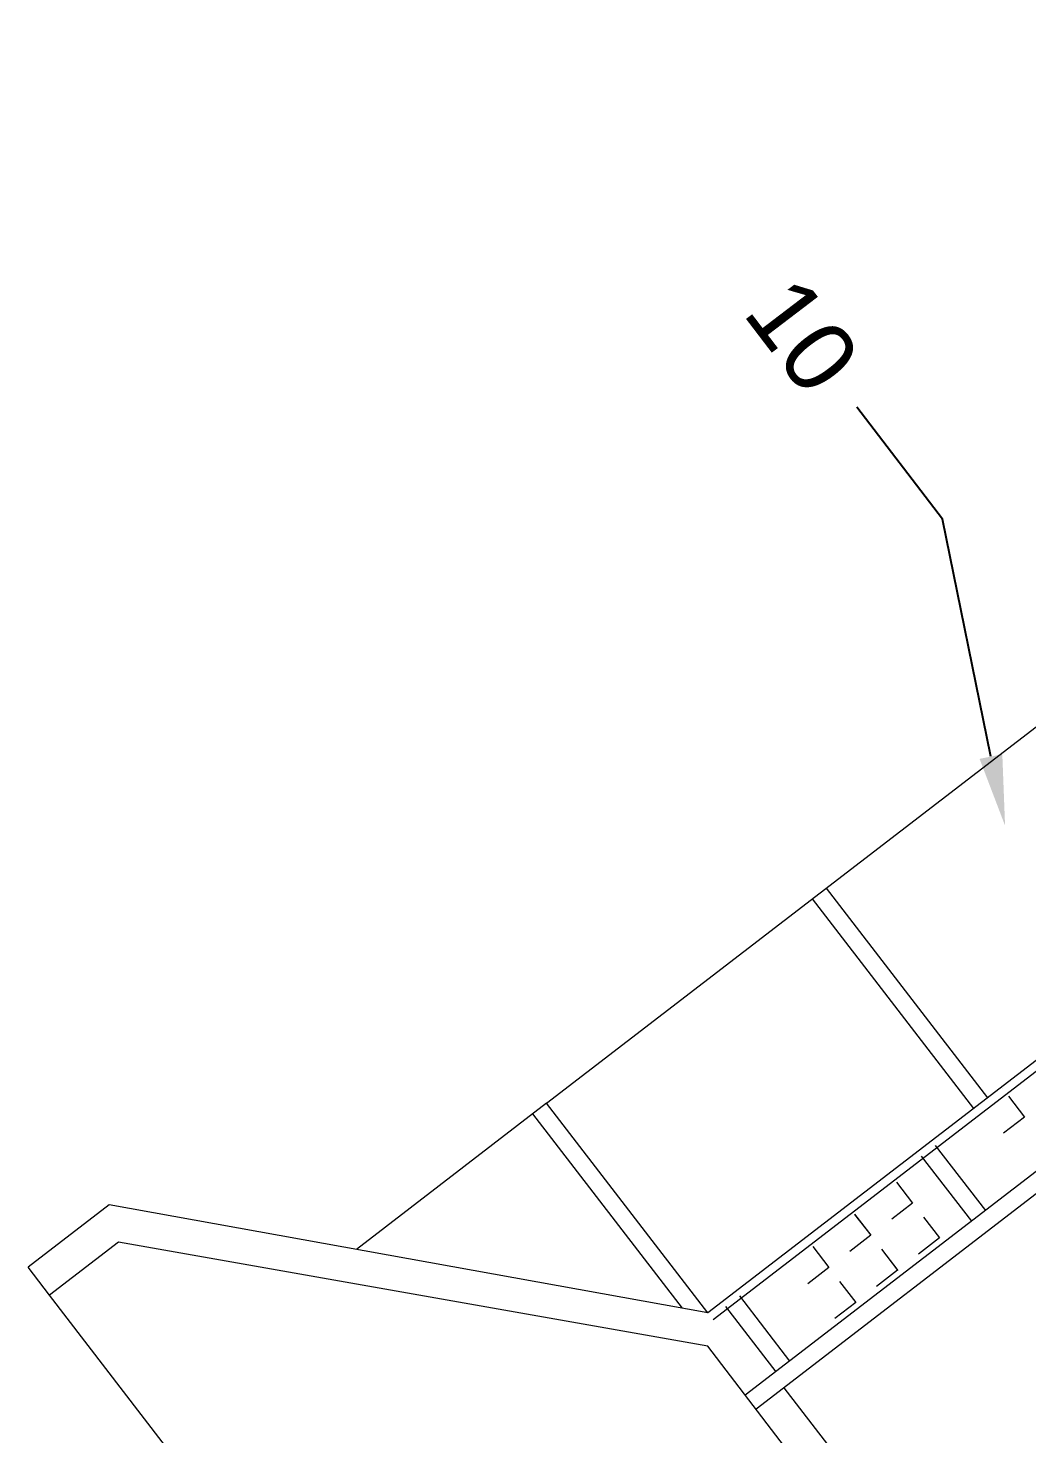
# Model space of a CAD drawing. Header units: metres. Extents: x 1384 to 1901, y 1501 to 2216.
# Drawn here: x 1530.4 to 1587.1, y 1933.2 to 2013 of the extents above; entities that cross this region are included whole.
import ezdxf
from ezdxf import colors
from ezdxf.entities.mleader import LeaderData, LeaderLine
from ezdxf.math import Vec2, Vec3

# ---------------------------------------------------------------- set-up
doc = ezdxf.new("R2010")
doc.units = ezdxf.units.M
doc.header["$LTSCALE"] = 0.05
doc.linetypes.add('CONTINUA', pattern=[0])
for name, color, linetype, lineweight in [('Bloque hormigon', 252, 'CONTINUA', 15), ('Capa no definida', 250, 'CONTINUA', 15), ('Cotas Escalera SEc', 250, 'CONTINUA', 15), ('enfoscado', 5, 'CONTINUA', 15), ('enfoscado-pulido-pintura', 52, 'CONTINUA', 15), ('Hormigón pulido', 254, 'CONTINUA', 15), ('tabicón', 30, 'CONTINUA', 15)]:
    doc.layers.add(name, color=color, linetype=linetype, lineweight=lineweight)
doc.styles.get("Standard").update_dxf_attribs({"font": 'arial.ttf'})

msp = doc.modelspace()

# ---------------------------------------------------------------- linework, layer by layer
at = {"layer": 'Bloque hormigon'}
for p, q in [((1559.838, 1952.006), (1639.087, 2012.994)), ((1648.236, 2001.107), (1568.986, 1940.118)), ((1574.896, 1963.594), (1584.044, 1951.706)), ((1575.688, 1964.203), (1584.836, 1952.316)), ((1559.838, 1952.006), (1549.059, 1943.711)), ((1568.986, 1940.118), (1559.838, 1952.006)), ((1559.046, 1951.396), (1567.521, 1940.383))]:
    msp.add_line(p, q, dxfattribs=at)
at = {"layer": 'Capa no definida'}
for p, q in [((1585.675, 1952.861), (1585.676, 1952.86)), ((1579.091, 1943.38), (1579.092, 1943.379)), ((1589.532, 1865.773), (1531.661, 1941.115)), ((1576.714, 1941.551), (1576.715, 1941.549))]:
    msp.add_line(p, q, dxfattribs=at)
at = {"layer": 'enfoscado'}
for p, q in [((1648.54, 2000.711), (1569.291, 1939.722)), ((1568.982, 1938.225), (1568.977, 1938.221))]:
    msp.add_line(p, q, dxfattribs=at)
at = {"layer": 'enfoscado-pulido-pintura'}
msp.add_line((1651.895, 1996.352), (1571.714, 1934.649), dxfattribs=at)
at = {"layer": 'Hormigón pulido'}
for p, q in [((1535.038, 1946.238), (1530.441, 1942.7)), ((1568.986, 1940.118), (1535.038, 1946.238)), ((1535.559, 1944.116), (1531.661, 1941.115)), ((1568.982, 1938.225), (1535.559, 1944.116)), ((1531.661, 1941.115), (1530.441, 1942.7)), ((1576.075, 1928.964), (1568.977, 1938.221)), ((1573.294, 1935.865), (1613.224, 1883.971))]:
    msp.add_line(p, q, dxfattribs=at)
at = {"layer": 'tabicón'}
for p, q in [((1651.285, 1997.144), (1571.107, 1935.443)), ((1586.023, 1952.405), (1586.937, 1951.217)), ((1586.023, 1952.405), (1586.937, 1951.217)), ((1586.937, 1951.217), (1585.748, 1950.303)), ((1581.878, 1949.601), (1584.716, 1945.914)), ((1581.084, 1948.993), (1583.923, 1945.304)), ((1579.681, 1947.529), (1580.595, 1946.341)), ((1580.595, 1946.341), (1579.406, 1945.426)), ((1577.303, 1945.7), (1578.218, 1944.51)), ((1577.303, 1945.699), (1578.218, 1944.511)), ((1581.205, 1945.548), (1582.12, 1944.36)), ((1578.218, 1944.511), (1577.029, 1943.596)), ((1582.12, 1944.359), (1580.931, 1943.445)), ((1574.926, 1943.869), (1575.841, 1942.68)), ((1574.926, 1943.869), (1575.841, 1942.681)), ((1578.827, 1943.718), (1579.749, 1942.521)), ((1578.828, 1943.718), (1579.743, 1942.53)), ((1575.841, 1942.681), (1574.652, 1941.766)), ((1579.742, 1942.529), (1578.553, 1941.615)), ((1576.451, 1941.888), (1577.366, 1940.7)), ((1569.974, 1940.475), (1572.828, 1936.766)), ((1570.768, 1941.083), (1573.621, 1937.376)), ((1577.365, 1940.699), (1576.176, 1939.785)), ((1577.365, 1940.699), (1577.366, 1940.698))]:
    msp.add_line(p, q, dxfattribs=at)

# ---------------------------------------------------------------- leaders
at = {"layer": 'Cotas Escalera SEc'}
ml = msp.add_multileader_mtext('Standard', dxfattribs=at)
ml.set_content('10', color=256)
ml.set_leader_properties()
ml.build(insert=Vec2(0, 0))
ctx = ml.context
ctx.base_point, ctx.plane_origin, ctx.plane_x_axis, ctx.plane_y_axis = Vec3(1571.77, 1998.921), Vec3(1585.835, 1967.75), Vec3(0.60637, -0.795182), Vec3(0.795182, 0.60637)
ctx.text_align_type = 2
notes = []
notes.append((ctx, [(0, (1, 1, 0), (1582.285, 1985.133), (-0.60637, 0.795182), 8, [(0, [(1585.835, 1967.75)], 0, [])])]))
ctx.mtext.insert, ctx.mtext.text_direction, ctx.mtext.rotation, ctx.mtext.alignment, ctx.mtext.flow_direction = Vec3(1577.838, 1994.318), Vec3(0.60637, -0.795182), 5.363877, 3, 5
for ctx, leaders in notes:
    for number, flags, end, landing, length, lines in leaders:
        leader = LeaderData()
        leader.index, (leader.has_last_leader_line, leader.has_dogleg_vector, leader.attachment_direction) = number, flags
        leader.last_leader_point, leader.dogleg_vector, leader.dogleg_length = Vec3(end), Vec3(landing), length
        for number, points, colour, breaks in lines:
            line = LeaderLine()
            line.index, line.vertices, line.color, line.breaks = number, Vec3.list(points), colors.encode_raw_color(colour), breaks
            leader.lines.append(line)
        ctx.leaders.append(leader)

doc.saveas('drawing.dxf')
